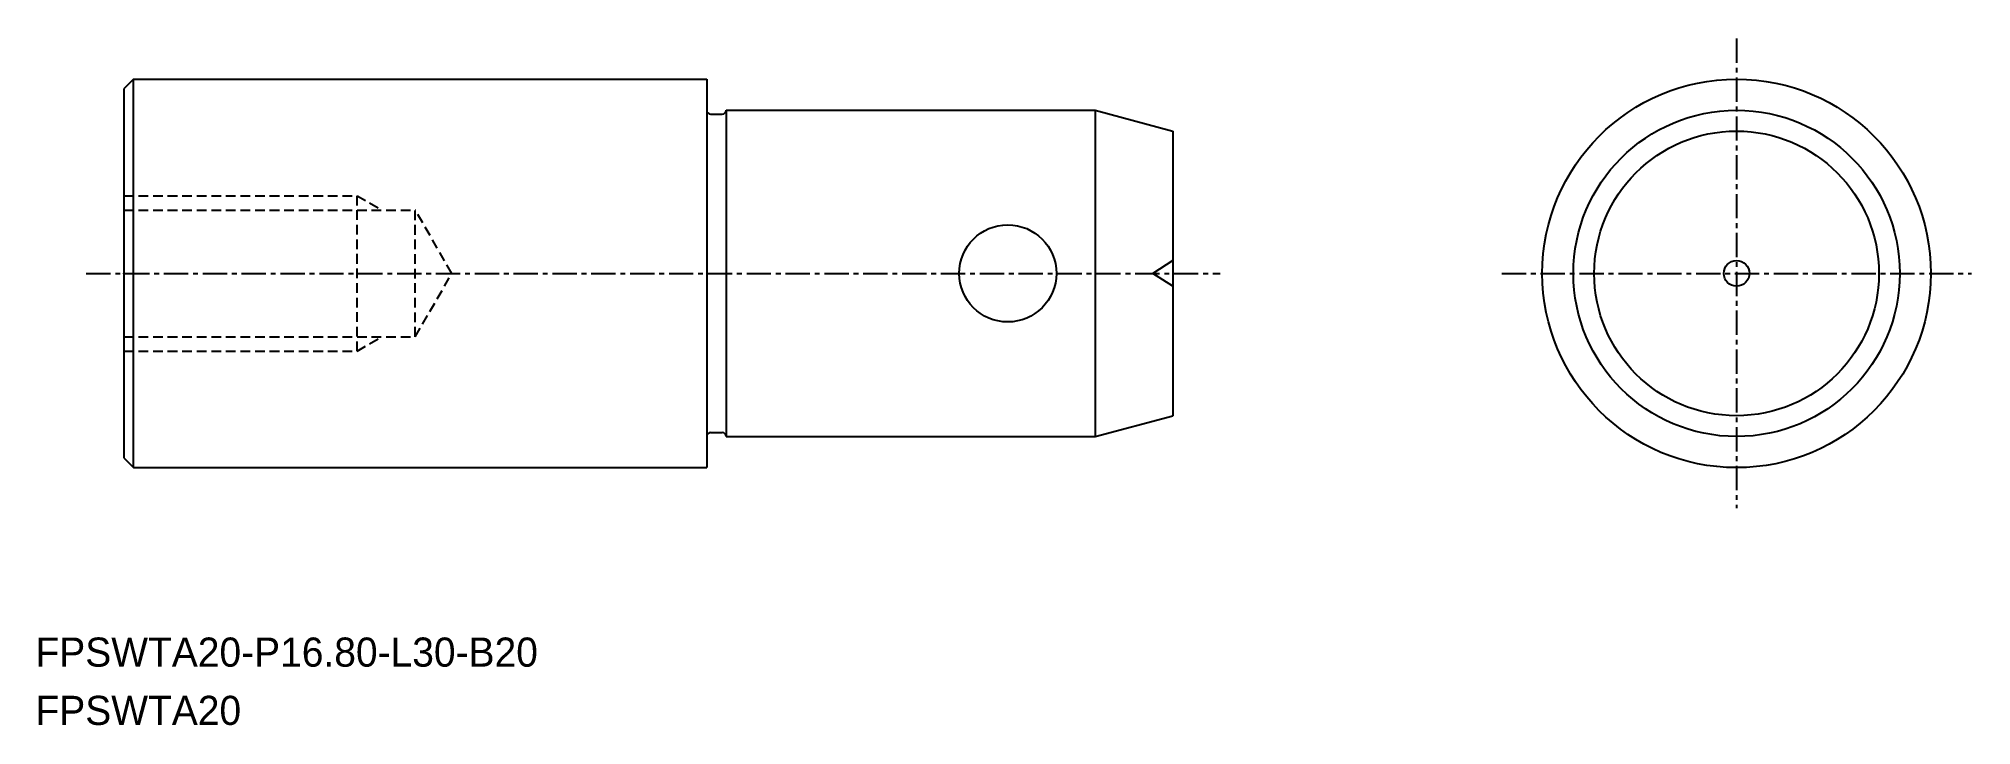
# Model space of a CAD drawing. Extents: x -1736 to -1636.5, y -802 to -766.6.
import ezdxf

# ---------------------------------------------------------------- set-up
doc = ezdxf.new("R2010")
doc.units = 0
doc.linetypes.add('CENTER', pattern=[2, 1.25, -0.25, 0.25, -0.25])
doc.linetypes.add('DASHED', pattern=[0.75, 0.5, -0.25])
doc.layers.get('0').update_dxf_attribs({"linetype": 'CONTINUOUS'})
doc.layers.add('CENTER', color=1, linetype='CENTER')

msp = doc.modelspace()

# ---------------------------------------------------------------- linework, layer by layer
at = {"color": 7, "linetype": 'CONTINUOUS'}
for p, q in [((-1731.097, -768.698), (-1731.597, -769.198)), ((-1731.097, -768.698), (-1701.597, -768.698)), ((-1731.097, -788.698), (-1731.097, -768.698)), ((-1701.597, -768.698), (-1701.597, -788.698)), ((-1731.597, -769.198), (-1731.597, -788.198)), ((-1701.397, -770.498), (-1700.797, -770.498)), ((-1700.597, -770.298), (-1700.597, -770.298)), ((-1700.597, -770.298), (-1681.597, -770.298)), ((-1700.597, -770.298), (-1700.597, -787.098)), ((-1681.597, -770.298), (-1677.597, -771.369)), ((-1681.597, -771.369), (-1681.597, -786.026)), ((-1677.597, -771.369), (-1677.597, -786.026)), ((-1701.397, -786.898), (-1700.797, -786.898)), ((-1681.597, -787.098), (-1677.597, -786.026)), ((-1700.597, -787.098), (-1700.597, -787.098)), ((-1700.597, -787.098), (-1681.597, -787.098)), ((-1731.597, -788.198), (-1731.097, -788.698)), ((-1731.097, -788.698), (-1701.597, -788.698))]:
    msp.add_line(p, q, dxfattribs=at)
at = {"linetype": 'CONTINUOUS'}
msp.add_line((-1681.597, -770.298), (-1681.597, -787.098), dxfattribs=at)
at = {"color": 3, "linetype": 'DASHED'}
for p, q in [((-1731.597, -774.698), (-1719.597, -774.698)), ((-1719.597, -774.698), (-1718.313, -775.439)), ((-1719.597, -782.698), (-1719.597, -774.698)), ((-1731.597, -775.439), (-1716.597, -775.439)), ((-1716.597, -781.956), (-1716.597, -775.439)), ((-1714.716, -778.698), (-1716.597, -775.439)), ((-1716.597, -781.956), (-1714.716, -778.698)), ((-1731.597, -781.956), (-1716.597, -781.956)), ((-1719.597, -782.698), (-1718.313, -781.956)), ((-1731.597, -782.698), (-1719.597, -782.698))]:
    msp.add_line(p, q, dxfattribs=at)
at = {"color": 3}
for p in [(-1677.597, -778.038), (-1677.597, -779.358)]:
    msp.add_line(p, (-1678.627, -778.698), dxfattribs=at)
at = {"linetype": 'CONTINUOUS'}
msp.add_circle((-1648.578, -778.698), 10, dxfattribs=at)
for centre, radius in [((-1648.578, -778.698), 8.4), ((-1648.578, -778.698), 7.328), ((-1686.097, -778.698), 2.5), ((-1648.578, -778.698), 0.66)]:
    msp.add_circle(centre, radius)
at = {"color": 7, "linetype": 'CONTINUOUS'}
for centre, start, end in [((-1701.397, -770.298), 180, 270), ((-1700.797, -770.298), 270, 360), ((-1701.397, -787.098), 90, 180), ((-1700.797, -787.098), 0, 90)]:
    msp.add_arc(centre, 0.2, start, end, dxfattribs=at)
msp.add_point((-1731.597, -778.698), dxfattribs=at)
at = {"layer": 'CENTER', "color": 1, "linetype": 'CENTER'}
for p, q in [((-1648.578, -766.612), (-1648.578, -790.783)), ((-1733.537, -778.698), (-1675.164, -778.698)), ((-1660.664, -778.698), (-1636.492, -778.698))]:
    msp.add_line(p, q, dxfattribs=at)

# ---------------------------------------------------------------- texts
for s, p in [('FPSWTA20-P16.80-L30-B20', (-1736.152, -798.947)), ('FPSWTA20', (-1736.152, -801.947))]:
    msp.add_text(s, height=1.5).set_placement(p)

doc.saveas('drawing.dxf')
